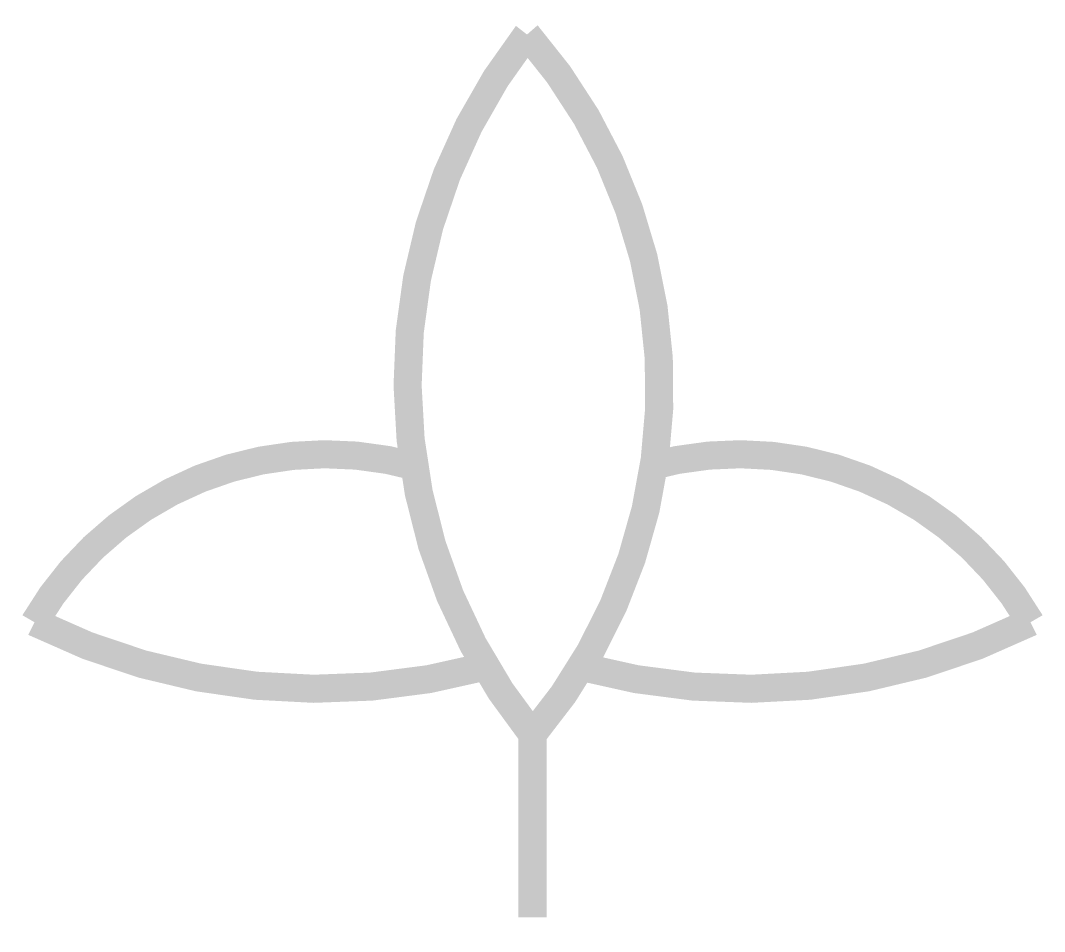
# Model space of a CAD drawing. Extents: x -0.02 to 3.62, y -0.02 to 3.22.
import ezdxf

# ---------------------------------------------------------------- set-up
doc = ezdxf.new("R2010")
doc.units = 0
doc.header["$MEASUREMENT"] = 0
doc.layers.get('0').update_dxf_attribs({"linetype": 'CONTINUOUS'})

msp = doc.modelspace()

# ---------------------------------------------------------------- linework, layer by layer
at = {"const_width": 0.1}
for points in [[(1.7774, 3.1651, 0.349102), (1.7969, 0.6765, 1)], [(1.7774, 3.1651, -0.370965), (1.7969, 0.6765, -1)], [(0.0263, 1.0756, -0.34411), (1.3925, 1.6266, -0.186991)], [(3.5675, 1.0756, 0.34411), (2.2013, 1.6266, 0.186991)], [(0.0263, 1.0756, 0.183328), (1.629, 0.9182, 0.175748)], [(3.5675, 1.0756, -0.183328), (1.9648, 0.9182, -0.175748)]]:
    msp.add_lwpolyline(points, format="xyb", dxfattribs=at)
msp.add_lwpolyline([(1.7969, 0.6765), (1.7969, 0.0262)], dxfattribs=at)

doc.saveas('drawing.dxf')
